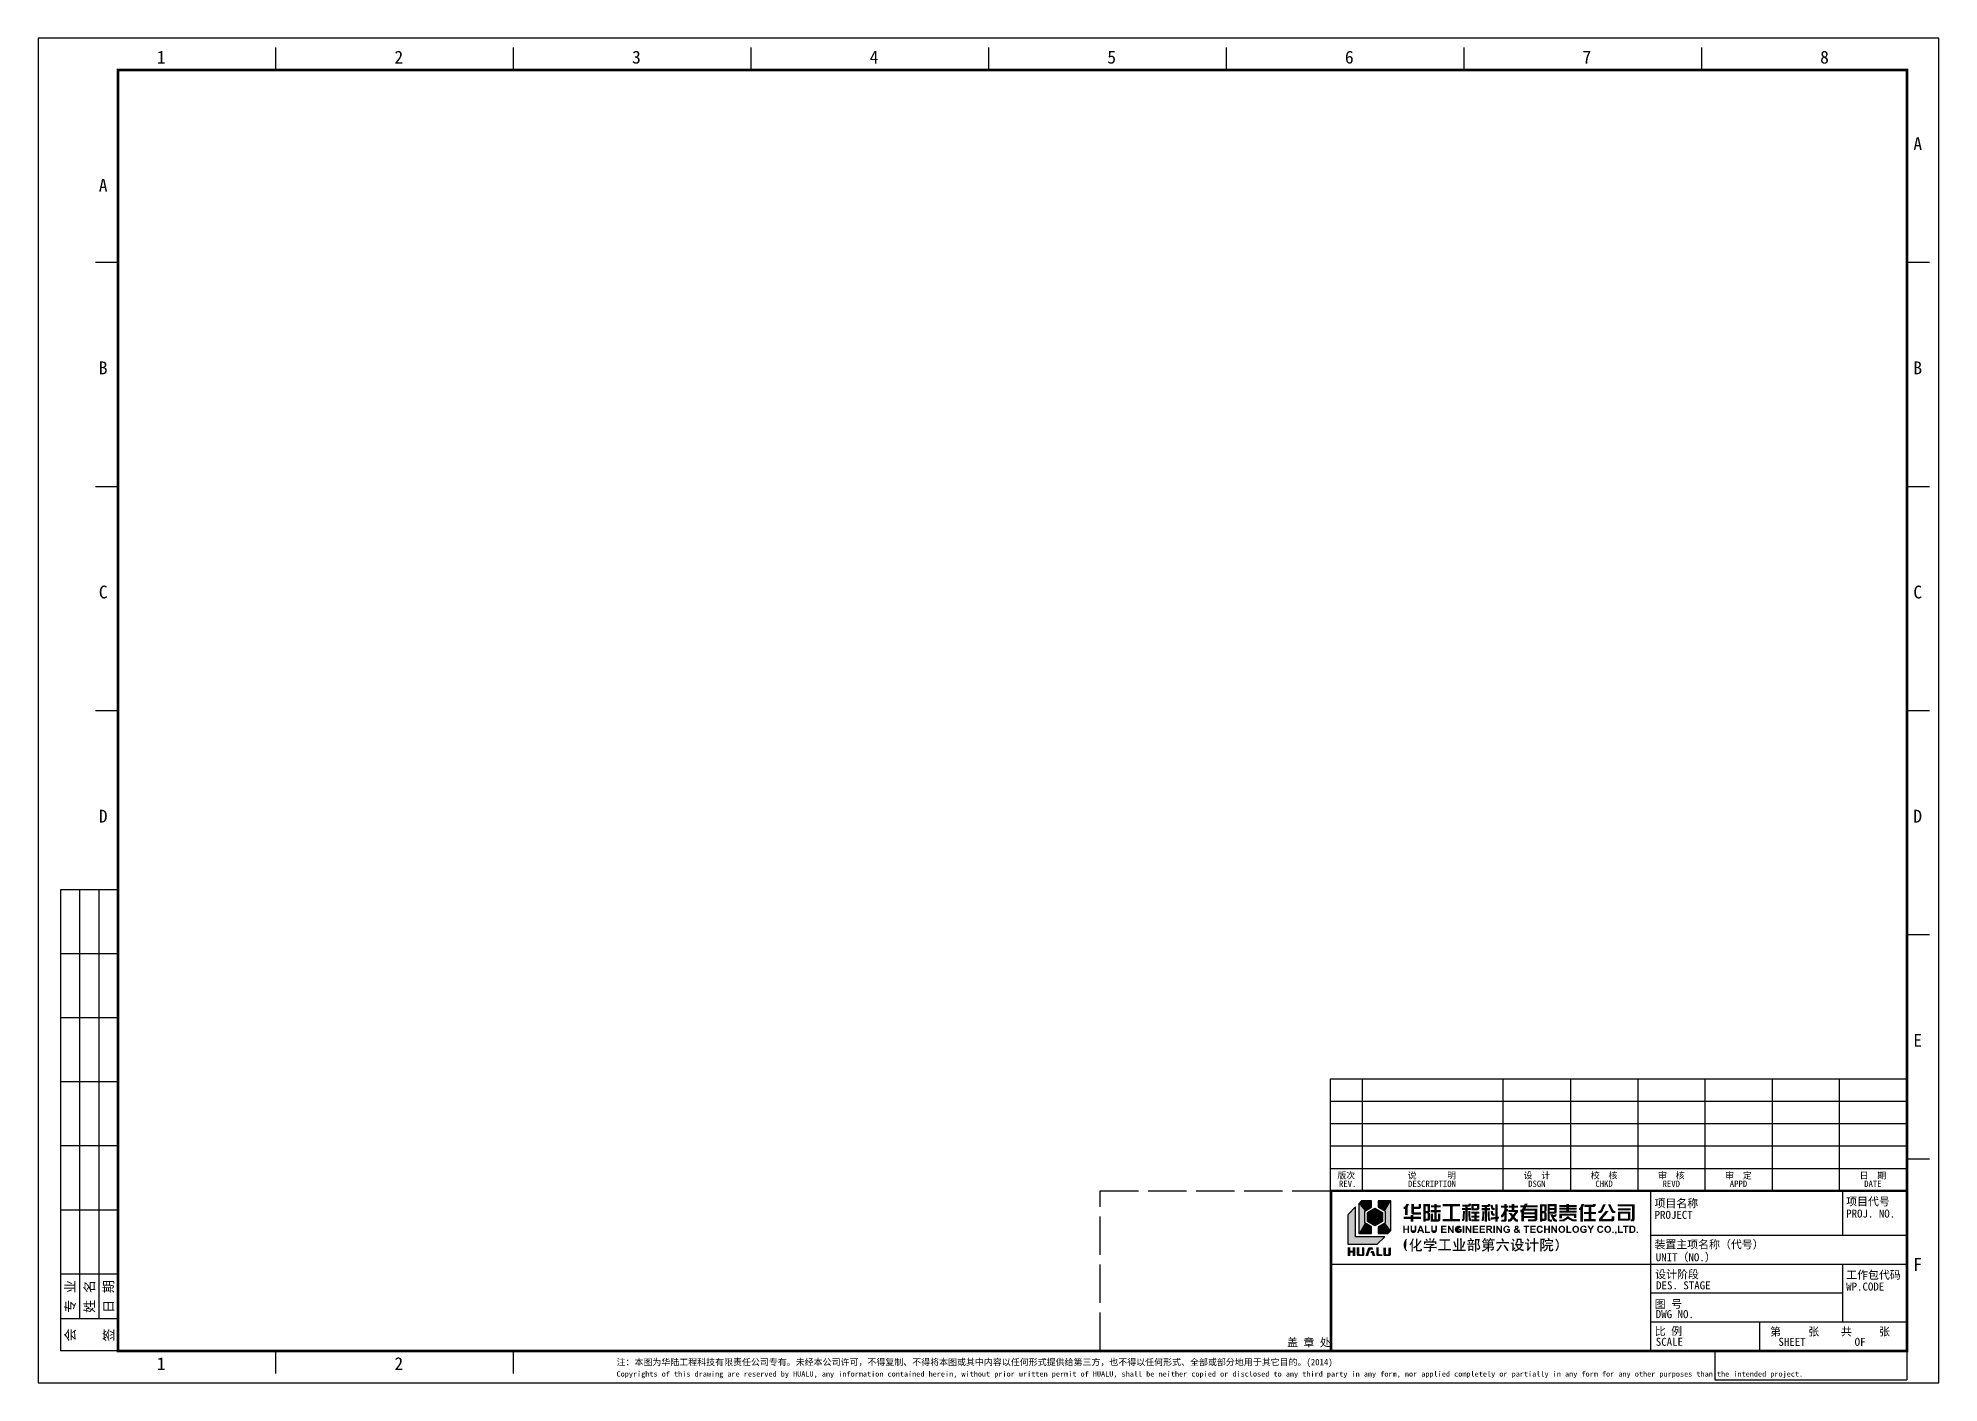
# Model space of a CAD drawing. Extents: x 0 to 594, y 0 to 420.
import ezdxf
from ezdxf.enums import TextEntityAlignment as Align

# ---------------------------------------------------------------- set-up
doc = ezdxf.new("R2010")
doc.units = 0
doc.header["$MEASUREMENT"] = 0
doc.linetypes.add('ACAD_ISO02W100', pattern=[15, 12, -3])
doc.layers.get('0').update_dxf_attribs({"linetype": 'CONTINUOUS'})
doc.layers.add('TEXT', color=7, linetype='CONTINUOUS')
doc.layers.add('水印', color=254, linetype='ACAD_ISO02W100')
doc.styles.add('HUALUC', font='SimSun.ttf')

# ---------------------------------------------------------------- blocks, each defined once
blk = doc.blocks.new('HLYBA0')
at = {"linetype": 'Continuous'}
h = blk.add_hatch(color=7, dxfattribs=at)
h.paths.add_polyline_path([(24.93, -8.05), (24.93, -7.6), (25.77, -7.6), (25.77, -8.05), (28.19, -8.05), (28.19, -8.77), (25.77, -8.77), (25.77, -9.62), (24.93, -9.62), (24.93, -8.77), (22.73, -8.77), (22.73, -8.05)])
edge = h.paths.add_edge_path()
edge.add_arc((27.6, -5.06), 0.595, 274.16067, 349.52079)
edge.add_line((28.19, -5.16), (28.19, -4.12))
edge.add_line((28.19, -4.12), (27.42, -4.12))
edge.add_line((27.42, -4.12), (27.42, -4.74))
edge.add_arc((27.25, -4.78), 0.173, -101.30025, 12.17447, ccw=False)
edge.add_line((27.21, -4.95), (25.94, -4.95))
edge.add_line((25.94, -4.95), (25.94, -4.12))
edge.add_line((25.94, -4.12), (25.14, -4.12))
edge.add_line((25.14, -4.12), (25.14, -6.9))
edge.add_arc((25.76, -6.84), 0.622, 186.17357, 271.73871)
edge.add_line((25.78, -7.46), (28.19, -7.46))
edge.add_line((28.19, -7.46), (28.19, -6.76))
edge.add_line((28.19, -6.76), (26.15, -6.76))
edge.add_arc((26.12, -6.59), 0.175, 177.77095, 280.73677, ccw=False)
edge.add_line((25.94, -6.58), (25.94, -5.65))
edge.add_line((25.94, -5.65), (27.64, -5.65))
edge = h.paths.add_edge_path()
edge.add_line((23.94, -7.56), (23.94, -5.2))
edge.add_line((23.94, -5.2), (24.45, -4.12))
edge.add_line((24.45, -4.12), (23.55, -4.12))
edge.add_line((23.55, -4.12), (23.22, -4.81))
edge.add_arc((22.95, -4.66), 0.303, 275.65172, 331.06448, ccw=False)
edge.add_line((22.98, -4.96), (22.72, -4.96))
edge.add_line((22.72, -4.96), (22.72, -5.65))
edge.add_line((22.72, -5.65), (23.17, -5.65))
edge.add_line((23.17, -5.65), (23.17, -7.56))
edge.add_line((23.17, -7.56), (23.94, -7.56))
h = blk.add_hatch(color=7, dxfattribs=at)
edge = h.paths.add_edge_path()
edge.add_line((33.06, -6.01), (33.06, -5.17))
edge.add_line((33.06, -5.17), (34.27, -5.17))
edge.add_line((34.27, -5.17), (34.27, -4.48))
edge.add_line((34.27, -4.48), (33.06, -4.48))
edge.add_line((33.06, -4.48), (33.06, -4.09))
edge.add_line((33.06, -4.09), (32.34, -4.09))
edge.add_line((32.34, -4.09), (32.34, -4.48))
edge.add_line((32.34, -4.48), (31.22, -4.48))
edge.add_line((31.22, -4.48), (31.22, -5.17))
edge.add_line((31.22, -5.17), (32.34, -5.17))
edge.add_line((32.34, -5.17), (32.34, -6.01))
edge.add_line((32.34, -6.01), (31.18, -6.01))
edge.add_line((31.18, -6.01), (31.18, -6.72))
edge.add_line((31.18, -6.72), (32.34, -6.72))
edge.add_line((32.34, -6.72), (32.34, -8.88))
edge.add_line((32.34, -8.88), (31.89, -8.88))
edge.add_line((31.89, -8.88), (31.89, -7.13))
edge.add_line((31.89, -7.13), (31.19, -7.13))
edge.add_line((31.19, -7.13), (31.19, -9.58))
edge.add_line((31.19, -9.58), (33.63, -9.58))
edge.add_arc((33.63, -9.02), 0.561, 269.75835, 364.81334)
edge.add_line((34.19, -8.97), (34.19, -7.13))
edge.add_line((34.19, -7.13), (33.49, -7.13))
edge.add_line((33.49, -7.13), (33.49, -8.71))
edge.add_arc((33.31, -8.71), 0.175, -91.92976, 0.65155, ccw=False)
edge.add_line((33.31, -8.88), (33.06, -8.88))
edge.add_line((33.06, -8.88), (33.06, -6.72))
edge.add_line((33.06, -6.72), (34.26, -6.72))
edge.add_line((34.26, -6.72), (34.26, -6.01))
edge.add_line((34.26, -6.01), (33.06, -6.01))
edge = h.paths.add_edge_path()
edge.add_arc((30.41, -8.77), 0.58, 265.57857, 359.64292)
edge.add_line((30.99, -8.77), (30.99, -7.24))
edge.add_arc((30.52, -7.22), 0.475, 357.79484, 436.65397)
edge.add_arc((30.52, -6.32), 0.452, 283.4165, 353.78121)
edge.add_line((30.97, -6.37), (30.97, -4.15))
edge.add_line((30.97, -4.15), (28.9, -4.15))
edge.add_line((28.9, -4.15), (28.9, -9.6))
edge.add_line((28.9, -9.6), (29.6, -9.6))
edge.add_line((29.6, -9.6), (29.6, -9.35))
edge.add_line((29.6, -9.35), (30.36, -9.35))
edge = h.paths.add_edge_path(flags=16)
edge.add_arc((30.08, -8.49), 0.196, 263.6598, 367.37929)
edge.add_line((30.27, -8.47), (30.27, -7.32))
edge.add_arc((30.01, -7.29), 0.259, 355.17428, 457.11685)
edge.add_line((29.98, -7.04), (29.6, -7.04))
edge.add_line((29.6, -7.04), (29.6, -8.69))
edge.add_line((29.6, -8.69), (30.06, -8.69))
edge = h.paths.add_edge_path(flags=16)
edge.add_arc((30.07, -6.14), 0.202, 260.13429, 370.99311)
edge.add_line((30.27, -6.1), (30.27, -4.85))
edge.add_line((30.27, -4.85), (29.6, -4.85))
edge.add_line((29.6, -4.85), (29.6, -6.34))
edge.add_line((29.6, -6.34), (30.04, -6.34))
for points in [[(38.05, -4.88), (40.3, -4.88), (40.3, -4.15), (34.92, -4.15), (34.92, -4.88), (37.17, -4.88), (37.17, -8.8), (34.91, -8.8), (34.91, -9.53), (40.34, -9.53), (40.34, -8.8), (38.05, -8.8)], [(23.96, -13.14), (24.41, -13.14), (24.41, -10.9), (23.96, -10.9), (23.96, -11.78), (23.07, -11.78), (23.07, -10.9), (22.62, -10.9), (22.62, -13.14), (23.07, -13.14), (23.07, -12.16), (23.96, -12.16)], [(30.99, -12.76), (30.99, -13.14), (29.41, -13.14), (29.41, -10.92), (29.86, -10.92), (29.86, -12.76)], [(36.1, -10.9), (34.44, -10.9), (34.44, -13.14), (36.15, -13.14), (36.15, -12.76), (34.9, -12.76), (34.9, -12.15), (36.02, -12.15), (36.02, -11.77), (34.9, -11.77), (34.9, -11.27), (36.1, -11.27)], [(37.86, -13.14), (38.31, -13.14), (38.31, -10.9), (37.89, -10.9), (37.89, -12.4), (36.97, -10.9), (36.53, -10.9), (36.53, -13.14), (36.95, -13.14), (36.95, -11.66)], [(41.67, -10.9), (41.21, -10.9), (41.21, -13.14), (41.67, -13.14)], [(43.88, -10.9), (43.46, -10.9), (43.46, -12.4), (42.54, -10.9), (42.1, -10.9), (42.1, -13.14), (42.52, -13.14), (42.52, -11.66), (43.43, -13.14), (43.88, -13.14)], [(45.99, -10.9), (44.33, -10.9), (44.33, -13.14), (46.04, -13.14), (46.04, -12.76), (44.79, -12.76), (44.79, -12.15), (45.91, -12.15), (45.91, -11.77), (44.79, -11.77), (44.79, -11.27), (45.99, -11.27)], [(48.11, -10.9), (46.45, -10.9), (46.45, -13.14), (48.15, -13.14), (48.15, -12.76), (46.9, -12.76), (46.9, -12.15), (48.02, -12.15), (48.02, -11.77), (46.9, -11.77), (46.9, -11.27), (48.11, -11.27)], [(51.23, -10.9), (50.78, -10.9), (50.78, -13.14), (51.23, -13.14)], [(53.45, -10.9), (53.03, -10.9), (53.03, -12.4), (52.11, -10.9), (51.67, -10.9), (51.67, -13.14), (52.09, -13.14), (52.09, -11.66), (53, -13.14), (53.45, -13.14)], [(55.49, -10.97, 1.561382), (55.49, -13.09, 0.141316), (55.94, -12.81), (55.49, -12.6, -0.096612), (55.15, -12.77, -0.444438), (54.35, -12.31, -0.279582), (54.54, -11.37, -0.536579), (55.48, -11.59), (55.91, -11.5, 0.244921)], [(69.69, -8.13), (70.08, -8.13, 0.235582), (70.37, -7.91), (70.63, -7.34), (69.96, -7.34, -0.342313), (69.72, -7.57), (69.52, -7.57, -0.215356), (69.38, -7.39), (68.56, -7.39), (69.41, -9.26, 0.278883), (69.95, -9.59), (70.64, -9.59), (70.64, -8.98), (70.37, -8.98, -0.270345), (70.01, -8.76)], [(83.68, -11.62, -0.760012), (84.67, -11.61), (85.13, -11.5, 0.593582), (83.39, -11.24, 0.29024), (83.39, -12.79, 0.624984), (85.13, -12.45), (84.68, -12.32, -0.166637), (84.48, -12.69, -0.442899), (83.74, -12.55, -0.165223)], [(91.3, -12.76), (90.17, -12.76), (90.17, -10.92), (89.72, -10.92), (89.72, -13.14), (91.3, -13.14)], [(93, -10.9), (91.22, -10.9), (91.22, -11.27), (91.88, -11.27), (91.88, -13.14), (92.34, -13.14), (92.34, -11.27), (93, -11.27)], [(10.46, -17.68), (9.69, -17.68), (9.69, -19.8), (9.11, -19.8, -0.381132), (8.87, -19.59), (8.87, -17.68), (8.09, -17.68), (8.09, -20.02, 0.427626), (8.35, -20.35), (10.09, -20.35, 0.36556), (10.46, -19.97)], [(12.99, -17.68), (11.84, -17.68, 0.310603), (11.56, -17.97), (10.78, -20.35), (11.6, -20.35), (12.16, -18.72, -0.333364), (12.54, -18.36), (13.22, -18.36)], [(14.94, -17.68), (14.16, -17.68), (14.16, -19.98, 0.298345), (14.47, -20.35), (16.06, -20.35), (16.06, -19.79), (15.22, -19.79, -0.387848), (14.94, -19.54)], [(17.16, -17.7), (16.38, -17.7), (16.38, -20.02, 0.38598), (16.72, -20.35), (18.39, -20.35, 0.384413), (18.75, -19.92), (18.75, -17.7), (17.97, -17.7), (17.97, -19.8), (17.35, -19.8, -0.396455), (17.16, -19.58)], [(37.25, -15.15, -0.007553), (36.65, -15.17), (34.4, -15.17, 0.004201), (33.91, -15.15, -0.116182), (33.91, -15.61, -0.017652), (34.57, -15.58), (35.39, -15.58), (35.39, -18.2), (34.25, -18.2, -0.006389), (33.56, -18.17, -0.085828), (33.56, -18.64, -0.010193), (34.34, -18.61), (36.99, -18.61, -0.002385), (37.57, -18.64, -0.09048), (37.56, -18.17, 0.000529), (37.01, -18.2), (35.78, -18.2), (35.78, -15.58), (36.7, -15.58, -0.006454), (37.25, -15.61, -0.081388)], [(55.49, -12.6), (55.94, -12.81), (55.94, -11.93), (54.97, -11.93), (54.97, -12.31), (55.49, -12.31)], [(70.4, -14.94), (70.14, -15.18, -0.408095), (70.16, -18.59), (70.43, -18.87, 0.402785)], [(88.38, -12.71), (87.95, -12.71), (87.95, -13.14), (88.38, -13.14)], [(89.24, -12.71), (88.81, -12.71), (88.81, -13.14), (89.02, -13.14, -0.372764), (88.77, -13.47), (88.87, -13.64, 0.283339), (89.24, -13.18)], [(95.97, -12.71), (95.54, -12.71), (95.54, -13.14), (95.97, -13.14)]]:
    blk.add_hatch(color=7, dxfattribs=at).paths.add_polyline_path(points)
h = blk.add_hatch(color=7, dxfattribs=at)
h.paths.add_polyline_path([(43.72, -5.36), (42.75, -5.36), (42.75, -4.96), (43.23, -4.96, 0.382705), (43.76, -4.47), (43.76, -4.05), (43.03, -4.05), (43.03, -4.18, -0.408284), (42.85, -4.32), (41.03, -4.32), (41.03, -4.98), (42.03, -4.98), (42.03, -5.36), (40.99, -5.36), (40.99, -6.02), (42.03, -6.02), (42.03, -9.61), (42.75, -9.61), (42.75, -6.02), (43.72, -6.02)])
h.paths.add_polyline_path([(41.89, -6.32), (41.26, -6.32), (41.16, -8.62, -0.538046), (40.97, -8.81), (40.97, -9.46, 0.070834), (41.48, -9.42, 0.258728), (41.74, -8.94)])
h.paths.add_polyline_path([(43.51, -6.33), (42.9, -6.33), (43.02, -8.7, 0.080045), (43.1, -9.2, 0.328284), (43.75, -9.45), (43.75, -8.82, -0.335122), (43.62, -8.62)], flags=17)
h.paths.add_polyline_path([(46.39, -6.48), (43.86, -6.48), (43.86, -7.11), (44.77, -7.11), (44.77, -7.72), (43.88, -7.72), (43.88, -8.35), (44.77, -8.35), (44.77, -8.94), (43.83, -8.94), (43.83, -9.56), (46.4, -9.56), (46.4, -8.94), (45.5, -8.94), (45.5, -8.35), (46.4, -8.35), (46.4, -7.72), (45.5, -7.72), (45.5, -7.11), (46.39, -7.11)])
h.paths.add_polyline_path([(46.37, -5.56), (46.37, -4.16), (43.87, -4.16), (43.87, -6.06), (45.75, -6.06, 0.366849)])
h.paths.add_polyline_path([(45.46, -5.44), (44.6, -5.44), (44.6, -4.79), (45.64, -4.79), (45.64, -5.26, -0.52935)], flags=16)
h = blk.add_hatch(color=7, dxfattribs=at)
h.paths.add_polyline_path([(49.77, -4.55), (49.77, -4.12), (49.06, -4.12), (49.06, -4.24, -0.477314), (48.91, -4.38), (47.1, -4.38), (47.1, -5.04), (48.09, -5.04), (48.09, -5.41), (47.1, -5.41), (47.1, -6.06), (48.09, -6.06), (48.09, -9.61), (48.79, -9.61), (48.79, -6.06), (49.73, -6.06), (49.73, -5.41), (48.79, -5.41), (48.79, -5.02), (49.22, -5.02, 0.410506)])
h.paths.add_polyline_path([(47.92, -6.36), (47.33, -6.36), (47.24, -8.46), (47.22, -8.71, -0.516593), (47.08, -8.82), (47.08, -9.45), (47.35, -9.45, 0.30438), (47.71, -9.27, 0.076442), (47.82, -8.82)])
h.paths.add_polyline_path([(49.55, -6.36), (48.96, -6.36), (49.06, -8.82, 0.076442), (49.17, -9.27, 0.30438), (49.53, -9.45), (49.8, -9.45), (49.8, -8.82, -0.516593), (49.65, -8.71), (49.64, -8.46)], flags=17)
h.paths.add_polyline_path([(51.19, -7.14), (50.93, -7.14, -0.434072), (50.71, -6.95), (50.57, -6.34), (49.88, -6.34), (50.11, -7.4, 0.304839), (50.66, -7.77), (51.19, -7.77)])
h.paths.add_polyline_path([(51.18, -5.37), (50.93, -5.37, -0.430234), (50.7, -5.17), (50.54, -4.43), (49.84, -4.43), (50.1, -5.62, 0.325197), (50.64, -6.01), (51.18, -6.01)])
h.paths.add_polyline_path([(52.08, -4.17), (51.37, -4.17), (51.37, -8.16), (49.9, -8.34), (49.9, -9.02), (51.37, -8.84), (51.37, -9.58), (52.08, -9.58), (52.08, -8.76), (52.49, -8.71), (52.49, -8.02), (52.08, -8.07)])
h = blk.add_hatch(color=7, dxfattribs=at)
h.paths.add_polyline_path([(55.36, -4.62), (54.96, -4.62), (54.96, -4.13), (54.17, -4.13), (54.17, -4.62), (53.15, -4.62), (53.15, -5.29), (54.17, -5.29), (54.17, -6.03), (53.47, -7.39, -0.296219), (53.26, -7.49), (53.14, -7.49), (53.14, -8.28), (53.56, -8.28, 0.197874), (53.81, -8.15), (54.17, -7.58), (54.17, -8.71, -0.475882), (53.92, -8.98), (53.25, -8.98), (53.25, -9.64), (54.28, -9.64, 0.383169), (54.96, -9.05), (54.96, -6.45), (55.29, -6.45), (55.29, -5.7), (54.96, -5.7), (54.96, -5.29), (55.36, -5.29)])
h.paths.add_polyline_path([(57.28, -5.26), (58.42, -5.26), (58.42, -4.6), (57.28, -4.6), (57.28, -4.11), (56.52, -4.11), (56.52, -4.6), (55.52, -4.6), (55.52, -5.26), (56.52, -5.26), (56.52, -5.97), (55.48, -5.97), (55.48, -6.63), (57.52, -6.63), (56.88, -7.49), (56.41, -6.88), (55.51, -6.88), (56.43, -8.11), (55.98, -8.72, -0.212843), (55.55, -8.93), (55.32, -8.93), (55.32, -9.6), (56.02, -9.6, 0.18836), (56.57, -9.23), (56.91, -8.76), (57.37, -9.38, 0.241823), (57.9, -9.6), (58.48, -9.6), (58.48, -8.93), (58.21, -8.93, -0.184952), (57.84, -8.74), (57.36, -8.12), (58.42, -6.64), (58.42, -5.97), (57.28, -5.97)])
h = blk.add_hatch(color=7, dxfattribs=at)
h.paths.add_polyline_path([(64.5, -5.61), (60.8, -5.61), (61.01, -5.12), (64.56, -5.12), (64.56, -4.49), (61.28, -4.49), (61.47, -4.04), (60.54, -4.04), (60.33, -4.49), (59.18, -4.49), (59.18, -5.12), (60.03, -5.12), (59.86, -5.49, -0.182857), (59.45, -5.9), (59.18, -5.9), (59.18, -6.67), (59.52, -6.67), (59.52, -9.56), (60.36, -9.56), (60.36, -8.51), (63.65, -8.51), (63.65, -8.71, -0.4146), (63.37, -8.92), (61.61, -8.92), (61.61, -9.56), (63.79, -9.56, 0.409656), (64.5, -8.78)])
h.paths.add_polyline_path([(63.65, -6.24), (63.65, -6.74), (60.36, -6.74), (60.36, -6.41), (60.46, -6.24)], flags=16)
h.paths.add_polyline_path([(63.65, -7.36), (63.65, -7.89), (60.36, -7.89), (60.36, -7.36)], flags=16)
h = blk.add_hatch(color=7, dxfattribs=at)
h.paths.add_polyline_path([(67.07, -6.6, 0.278499), (67.4, -6.12), (67.4, -4.18), (65.36, -4.18), (65.36, -9.64), (66.06, -9.64), (66.06, -9.39), (66.82, -9.39, 0.424214), (67.4, -8.84), (67.4, -7.11, 0.289326)])
h.paths.add_polyline_path([(66.69, -7.22), (66.69, -8.47, -0.459319), (66.52, -8.7), (66.06, -8.7), (66.06, -7), (66.54, -7, -0.43935)], flags=16)
h.paths.add_polyline_path([(66.54, -6.31), (66.06, -6.31), (66.06, -4.87), (66.69, -4.87), (66.69, -6.11, -0.377881)], flags=16)
h.paths.add_polyline_path([(70.56, -6.56), (70.56, -4.16), (67.68, -4.16), (67.68, -9.03, 0.400577), (68.22, -9.59), (69.11, -9.59), (69.11, -8.98), (68.63, -8.98, -0.502222), (68.39, -8.74), (68.39, -7.14), (70.05, -7.14, 0.440049)])
h.paths.add_polyline_path([(68.39, -6.51), (68.39, -5.98), (69.83, -5.98), (69.83, -6.28, -0.490152), (69.57, -6.51)], flags=16)
h.paths.add_polyline_path([(68.39, -5.35), (68.39, -4.8), (69.83, -4.8), (69.83, -5.35)], flags=16)
h = blk.add_hatch(color=7, dxfattribs=at)
h.paths.add_polyline_path([(76.75, -6.17), (74.42, -6.17), (74.42, -5.89), (76.75, -5.89), (76.75, -5.25), (74.42, -5.25), (74.42, -5.02), (76.76, -5.02), (76.76, -4.38), (74.42, -4.38), (74.42, -4.15), (73.59, -4.15), (73.59, -4.38), (71.39, -4.38), (71.39, -5.02), (73.59, -5.02), (73.59, -5.25), (71.4, -5.25), (71.4, -5.89), (73.59, -5.89), (73.59, -6.17), (71.4, -6.17), (71.4, -6.8), (76.75, -6.8)])
h.paths.add_polyline_path([(76.72, -7.09), (71.4, -7.09), (71.4, -8.56), (72.17, -8.56), (72.17, -7.76), (75.95, -7.76), (75.95, -8.51), (76.72, -8.51)])
h.paths.add_polyline_path([(74.6, -8.32, -0.253584), (74.41, -8.13), (74.41, -7.93), (73.63, -7.93), (73.63, -8.11, -0.271525), (73.48, -8.34), (72.56, -8.89, -0.160836), (72.21, -8.98), (71.4, -8.98), (71.4, -9.56), (72.56, -9.56, 0.113282), (72.92, -9.47), (73.88, -8.85, -0.366178), (74.23, -8.85), (75.43, -9.48, 0.087889), (75.66, -9.56), (76.75, -9.56), (76.75, -8.92), (75.92, -8.92, -0.140698), (75.57, -8.81)])
h = blk.add_hatch(color=7, dxfattribs=at)
h.dxf.hatch_style = 1
h.paths.add_polyline_path([(82.76, -4.58), (82.76, -4.15), (81.93, -4.15), (81.93, -4.24, -0.279367), (81.75, -4.34), (79.19, -4.34), (79.19, -5.04), (80.57, -5.04), (80.57, -6.56), (79.08, -6.56), (79.08, -7.24), (80.57, -7.24), (80.57, -8.84), (79.1, -8.84), (79.1, -9.52), (82.77, -9.52), (82.77, -8.84), (81.38, -8.84), (81.38, -7.24), (82.86, -7.24), (82.86, -6.56), (81.38, -6.56), (81.38, -5.04), (82.13, -5.04, 0.365403)])
h.paths.add_polyline_path([(78.85, -4.99), (79.16, -4.13), (78.3, -4.13), (77.9, -5.17, -0.318495), (77.72, -5.32), (77.56, -5.32), (77.56, -6.01), (77.97, -6.01), (77.97, -9.63), (78.78, -9.63), (78.78, -5.26, -0.143183)])
h = blk.add_hatch(color=7, dxfattribs=at)
h.paths.add_polyline_path([(88.53, -7.94), (87.69, -7.94), (87.69, -8.68, -0.422366), (87.49, -8.84), (84.73, -8.84), (86.81, -6.28), (85.84, -6.28), (83.72, -8.84), (83.72, -9.53), (87.9, -9.53, 0.413084), (88.53, -8.96)])
h.paths.add_polyline_path([(88.9, -6.28), (88.59, -6.28, -0.181811), (88.23, -6.08), (87.34, -4.21), (86.56, -4.21), (87.61, -6.5, 0.292068), (88.32, -6.97), (88.9, -6.97)])
h.paths.add_polyline_path([(85.9, -4.2), (85.07, -4.2), (84.18, -6.07, -0.181811), (83.82, -6.27), (83.51, -6.27), (83.51, -6.97), (84.09, -6.97, 0.292068), (84.8, -6.49)])
h = blk.add_hatch(color=7, dxfattribs=at)
h.paths.add_polyline_path([(93.66, -5.45), (89.7, -5.45), (89.7, -6.08), (93.66, -6.08)], flags=17)
h.paths.add_polyline_path([(94.87, -4.22), (89.6, -4.22), (89.6, -4.86), (94.11, -4.86), (94.11, -8.67, -0.485743), (93.91, -8.86), (93.64, -8.86), (93.64, -9.55), (94.3, -9.55, 0.429366), (94.87, -8.88)])
h.paths.add_polyline_path([(93.6, -6.51), (89.7, -6.51), (89.7, -9.35), (92.85, -9.35, 0.436218), (93.6, -8.63)], flags=17)
h.paths.add_polyline_path([(92.84, -8.41, -0.490816), (92.51, -8.71), (90.45, -8.71), (90.45, -7.16), (92.84, -7.16)], flags=16)
h = blk.add_hatch(color=7, dxfattribs=at)
edge = h.paths.add_edge_path()
edge.add_arc((25.77, -12.3), 0.896, 184.8147, 354.56397)
edge.add_line((26.66, -12.38), (26.66, -10.9))
edge.add_line((26.66, -10.9), (26.21, -10.9))
edge.add_line((26.21, -10.9), (26.21, -12.31))
edge.add_arc((25.77, -12.35), 0.441, -185.10984, 5.13174, ccw=False)
edge.add_line((25.33, -12.31), (25.33, -10.9))
edge.add_line((25.33, -10.9), (24.88, -10.9))
edge.add_line((24.88, -10.9), (24.88, -12.37))
h = blk.add_hatch(color=7, dxfattribs=at)
h.paths.add_polyline_path([(28.48, -12.63), (28.67, -13.14), (29.16, -13.14), (28.26, -10.9), (27.78, -10.9), (26.91, -13.14), (27.39, -13.14), (27.58, -12.63)])
h.paths.add_polyline_path([(27.72, -12.25), (28.33, -12.25), (28.02, -11.42)], flags=16)
h = blk.add_hatch(color=7, dxfattribs=at)
edge = h.paths.add_edge_path()
edge.add_line((32.66, -10.9), (33.11, -10.9))
edge.add_line((33.11, -10.9), (33.11, -12.38))
edge.add_arc((32.22, -12.3), 0.896, 184.8147, 354.56397, ccw=False)
edge.add_line((31.33, -12.37), (31.33, -10.9))
edge.add_line((31.33, -10.9), (31.78, -10.9))
edge.add_line((31.78, -10.9), (31.78, -12.31))
edge.add_arc((32.22, -12.35), 0.441, 174.89016, 365.13174)
edge.add_line((32.66, -12.31), (32.66, -10.9))
h = blk.add_hatch(color=7, dxfattribs=at)
edge = h.paths.add_edge_path()
edge.add_arc((40.1, -12.16), 0.959, 285.38088, 317.55505)
edge.add_line((40.81, -12.81), (40.81, -11.93))
edge.add_line((40.81, -11.93), (39.84, -11.93))
edge.add_line((39.84, -11.93), (39.84, -12.31))
edge.add_line((39.84, -12.31), (40.36, -12.31))
edge.add_line((40.36, -12.31), (40.36, -12.6))
edge.add_arc((39.75, -11.8), 1, 285.00965, 307.08302, ccw=False)
edge.add_arc((39.82, -12.18), 0.621, 192.08287, 287.93161, ccw=False)
edge.add_arc((40.08, -12), 0.918, 136.84243, 199.32264, ccw=False)
edge.add_arc((39.81, -11.79), 0.577, 20.50135, 133.36956, ccw=False)
edge.add_line((40.35, -11.59), (40.78, -11.5))
edge.add_arc((40.05, -11.64), 0.737, 10.91586, 65.9639)
edge.add_arc((39.87, -12.03), 1.17, 65.27572, 294.72428)
h = blk.add_hatch(color=7, dxfattribs=at)
h.paths.add_polyline_path([(49.67, -10.9), (48.54, -10.9), (48.54, -13.14), (48.99, -13.14), (48.99, -12.22, -0.374223), (49.56, -12.46), (50.01, -13.14), (50.55, -13.14), (50.08, -12.41, 0.07824), (49.81, -12.15, 0.9879)])
h.paths.add_polyline_path([(49.61, -11.84), (48.99, -11.84), (48.99, -11.27), (49.61, -11.27, -1.024406)], flags=16)
h = blk.add_hatch(color=7, dxfattribs=at)
h.dxf.hatch_style = 1
h.paths.add_polyline_path([(58.87, -12.6, 0.072264), (59.05, -12.15), (58.66, -12.06), (58.59, -12.3), (58.25, -11.91, 0.078741), (58.59, -11.62, 0.27702), (58.61, -11.13, 0.462876), (57.51, -11.07, 0.345454), (57.65, -11.83, 0.270066), (57.14, -12.49, 0.395897), (57.73, -13.16, 0.25256), (58.59, -12.93), (58.91, -13.23), (59.2, -12.93)])
h.paths.add_polyline_path([(58.31, -12.65, -0.317978), (57.74, -12.78, -0.667455), (57.88, -12.13)], flags=16)
h.paths.add_polyline_path([(58.07, -11.67, -0.098291), (57.84, -11.37, -0.948127), (58.29, -11.37, -0.087465)], flags=16)
h = blk.add_hatch(color=7, dxfattribs=at)
h.dxf.hatch_style = 1
h.paths.add_polyline_path([(61.31, -11.27), (61.98, -11.27), (61.98, -10.9), (60.2, -10.9), (60.2, -11.27), (60.86, -11.27), (60.86, -13.14), (61.31, -13.14)])
h = blk.add_hatch(color=7, dxfattribs=at)
h.dxf.hatch_style = 1
h.paths.add_polyline_path([(63.85, -11.77), (62.73, -11.77), (62.73, -11.27), (63.93, -11.27), (63.93, -10.9), (62.27, -10.9), (62.27, -13.14), (63.97, -13.14), (63.97, -12.76), (62.73, -12.76), (62.73, -12.15), (63.85, -12.15)])
h = blk.add_hatch(color=7, dxfattribs=at)
h.dxf.hatch_style = 1
h.paths.add_polyline_path([(66.25, -12.45), (65.8, -12.32, -0.166637), (65.59, -12.69, -0.442899), (64.86, -12.55, -0.165223), (64.79, -11.62, -0.760012), (65.79, -11.61), (66.24, -11.5, 0.593582), (64.51, -11.24, 0.29024), (64.5, -12.79, 0.624984)])
h = blk.add_hatch(color=7, dxfattribs=at)
h.dxf.hatch_style = 1
h.paths.add_polyline_path([(68.42, -10.9), (67.96, -10.9), (67.96, -11.78), (67.08, -11.78), (67.08, -10.9), (66.62, -10.9), (66.62, -13.14), (67.08, -13.14), (67.08, -12.16), (67.96, -12.16), (67.96, -13.14), (68.42, -13.14)])
h = blk.add_hatch(color=7, dxfattribs=at)
h.dxf.hatch_style = 1
h.paths.add_polyline_path([(70.67, -10.9), (70.25, -10.9), (70.25, -12.4), (69.32, -10.9), (68.89, -10.9), (68.89, -13.14), (69.3, -13.14), (69.3, -11.66), (70.21, -13.14), (70.67, -13.14)])
h = blk.add_hatch(color=7, dxfattribs=at)
h.dxf.hatch_style = 1
h.paths.add_polyline_path([(71.09, -12.07, 1.019326), (73.2, -12.06, 1.102282)])
edge = h.paths.add_edge_path(flags=16)
edge.add_ellipse((72.14, -12.04), major_axis=(0, 0.764), ratio=0.783102, start_angle=0, end_angle=360)
h = blk.add_hatch(color=7, dxfattribs=at)
h.dxf.hatch_style = 1
h.paths.add_polyline_path([(75.17, -12.76), (74.04, -12.76), (74.04, -10.92), (73.59, -10.92), (73.59, -13.14), (75.17, -13.14)])
h = blk.add_hatch(color=7, dxfattribs=at)
h.dxf.hatch_style = 1
h.paths.add_polyline_path([(77.55, -12.06, 1.102282), (75.44, -12.07, 1.019326)])
edge = h.paths.add_edge_path(flags=16)
edge.add_ellipse((76.49, -12.04), major_axis=(0, 0.764), ratio=0.783102, start_angle=0, end_angle=360)
h = blk.add_hatch(color=7, dxfattribs=at)
h.dxf.hatch_style = 1
h.paths.add_polyline_path([(79.95, -12.81), (79.5, -12.6, -0.096612), (79.16, -12.77, -0.444438), (78.36, -12.31, -0.279582), (78.55, -11.37, -0.536579), (79.49, -11.59), (79.92, -11.5, 0.244921), (79.5, -10.97, 1.561382), (79.5, -13.09, 0.141316)])
h = blk.add_hatch(color=7, dxfattribs=at)
h.dxf.hatch_style = 1
h.paths.add_polyline_path([(82.22, -10.9), (81.7, -10.9), (81.19, -11.75), (80.66, -10.9), (80.13, -10.9), (80.95, -12.21), (80.95, -13.14), (81.4, -13.14), (81.4, -12.2)])
h = blk.add_hatch(color=7, dxfattribs=at)
h.dxf.hatch_style = 1
h.paths.add_polyline_path([(85.45, -12.07, 1.019326), (87.56, -12.06, 1.102282)])
edge = h.paths.add_edge_path(flags=16)
edge.add_ellipse((86.5, -12.04), major_axis=(0, 0.764), ratio=0.783102, start_angle=0, end_angle=360)
h = blk.add_hatch(color=7, dxfattribs=at)
h.paths.add_polyline_path([(94.29, -10.9), (93.29, -10.9), (93.29, -13.14), (94.34, -13.14, 0.371308), (95.15, -12.31, 0.085927), (95.13, -11.63, 0.369746)])
h.paths.add_polyline_path([(94.69, -11.75, -0.074605), (94.67, -12.36, -0.42645), (94.19, -12.76), (93.74, -12.76), (93.74, -11.27), (94.18, -11.27, -0.412114)], flags=16)
h = blk.add_hatch(color=7, dxfattribs=at)
edge = h.paths.add_edge_path()
edge.add_line((6.84, -18.73), (6.84, -17.68))
edge.add_line((6.84, -17.68), (7.62, -17.68))
edge.add_line((7.62, -17.68), (7.62, -20.35))
edge.add_line((7.62, -20.35), (6.84, -20.35))
edge.add_line((6.84, -20.35), (6.84, -19.29))
edge.add_line((6.84, -19.29), (6.23, -19.29))
edge.add_arc((6.25, -19.51), 0.22, 94.87096, 173.56667)
edge.add_line((6.03, -19.49), (6.03, -20.35))
edge.add_line((6.03, -20.35), (5.24, -20.35))
edge.add_line((5.24, -20.35), (5.24, -17.69))
edge.add_line((5.24, -17.69), (6.03, -17.69))
edge.add_line((6.03, -17.69), (6.03, -18.73))
edge.add_line((6.03, -18.73), (6.84, -18.73))
h = blk.add_hatch(color=7, dxfattribs=at)
edge = h.paths.add_edge_path()
edge.add_line((12.76, -19.45), (12.35, -19.45))
edge.add_line((12.35, -19.45), (12.5, -18.93))
edge.add_arc((12.72, -18.98), 0.225, 90.88827, 168.35419, ccw=False)
edge.add_line((12.72, -18.75), (13.34, -18.75))
edge.add_line((13.34, -18.75), (13.88, -20.35))
edge.add_line((13.88, -20.35), (13.05, -20.35))
edge.add_line((13.05, -20.35), (12.76, -19.45))
edge = h.paths.add_edge_path()
edge.add_line((13.22, -18.36), (12.99, -17.68))
edge.add_line((11.55, -17.97), (10.77, -20.35))
edge.add_arc((12.58, -18.79), 0.432, 96.25318, 169.99939)
edge.add_line((13.22, -18.36), (12.54, -18.36))
edge.add_line((10.78, -20.35), (11.6, -20.35))
edge.add_line((11.6, -20.35), (12.16, -18.72))
edge.add_arc((11.9, -18.03), 0.351, 100.87353, 169.89342)
edge.add_line((11.84, -17.68), (12.99, -17.68))
h = blk.add_hatch(color=7, dxfattribs=at)
edge = h.paths.add_edge_path()
edge.add_arc((25.52, -16.89), 2.44, 135.32215, 224.12274)
edge.add_line((23.77, -18.59), (23.5, -18.87))
edge.add_arc((25.55, -16.92), 2.83, 135.70246, 223.45778, ccw=False)
edge.add_line((23.52, -14.94), (23.78, -15.18))
h = blk.add_hatch(color=7, dxfattribs=at)
h.paths.add_polyline_path([(27, -15.48, -0.013789), (27.03, -14.89, -0.063059), (26.57, -14.89, 0.001094), (26.6, -15.53), (26.6, -17.09, -0.095033), (25.64, -17.62, -0.119992), (25.93, -18, 0.035342), (26.6, -17.55), (26.6, -18.58, 0.438459), (26.96, -18.9), (27.97, -18.9, 0.274877), (28.35, -18.7), (28.52, -18.27, -0.158456), (28.05, -17.93, -0.12281), (27.99, -18.39, -0.290428), (27.71, -18.53), (27.3, -18.53, -0.234148), (27.03, -18.45, -0.079142), (27, -18.16), (27, -17.26, 0.046773), (28.32, -15.67, -0.034455), (27.92, -15.4, -0.059842), (27, -16.76)])
h.paths.add_polyline_path([(25.56, -15.77, -0.033276), (25.94, -15.02, -0.025363), (25.51, -14.82, -0.113336), (24.52, -16.81, -0.088717), (24.8, -17.12, 0.026542), (25.2, -16.43), (25.2, -18.31, 0.000216), (25.17, -19.01, -0.054196), (25.59, -19.01, -0.004545), (25.56, -18.41)])
h = blk.add_hatch(color=7, dxfattribs=at)
edge = h.paths.add_edge_path()
edge.add_line((31.94, -15.77), (32.58, -15.77))
edge.add_arc((29.67, 34.71), 50.56, 273.2959, 273.74293)
edge.add_arc((37.41, -16.21), 4.47, 174.06031, 185.61398)
edge.add_arc((32.77, -18.67), 2.04, 84.49652, 96.76833)
edge.add_arc((29.44, -16.27), 3.12, 352.95844, 362.36074)
edge.add_line((32.55, -16.14), (29.46, -16.14))
edge.add_arc((33.8, -16.25), 4.35, 178.48601, 185.85331)
edge.add_arc((29.23, -19.62), 2.93, 85.23708, 93.5714)
edge.add_arc((20.73, -16.23), 8.33, 356.82842, 363.34244)
edge.add_arc((30.27, 0.46), 16.25, 265.69688, 267.04721)
edge.add_line((29.43, -15.77), (31.55, -15.77))
edge.add_arc((27.49, -12.98), 4.92, 325.44479, 339.14136)
edge.add_arc((33.5, -12.75), 2.43, 234.57743, 244.91199)
edge.add_arc((51.48, -27.82), 22.96, 145.89552, 148.32794)
edge = h.paths.add_edge_path()
edge.add_line((30.9, -17.88), (29.56, -17.88))
edge.add_arc((13.74, 271), 289.31, 273.02278, 273.13295, ccw=False)
edge.add_arc((26.45, -17.68), 2.56, 354.81216, 364.40726)
edge.add_arc((29.74, -9.11), 8.41, 265.00193, 268.79653)
edge.add_line((29.56, -17.52), (30.9, -17.52))
edge.add_arc((29.52, -17.48), 1.38, 358.56038, 372.78273)
edge.add_arc((30.56, -15.75), 1.46, 281.83108, 306.54128)
edge.add_line((31.43, -16.92), (30.2, -16.92))
edge.add_arc((24.51, 76.67), 93.77, 273.19539, 273.48302, ccw=False)
edge.add_arc((28.34, -16.76), 1.41, 352.12372, 367.34301)
edge.add_arc((40.32, 162.96), 179.84, 266.62603, 266.79446)
edge.add_line((30.26, -16.61), (31.84, -16.61))
edge.add_arc((31.58, -9.23), 7.38, 271.99001, 275.47343)
edge.add_arc((35.06, -16.77), 2.78, 175.98064, 184.95734)
edge.add_arc((32.62, -19.36), 2.37, 98.11159, 124.18253)
edge.add_line((31.29, -17.4), (31.29, -17.52))
edge.add_line((31.29, -17.52), (32.45, -17.52))
edge.add_arc((32.07, -4.81), 12.71, 271.68644, 274.35266)
edge.add_arc((34.02, -17.7), 1.01, 167.95368, 192.59164)
edge.add_arc((246.71, 4438.52), 4461.56, 267.24669, 267.25492, ccw=False)
edge.add_line((32.4, -17.88), (31.29, -17.88))
edge.add_line((31.29, -17.88), (31.29, -18.63))
edge.add_arc((31.04, -18.68), 0.258, -77.18692, 12.04223, ccw=False)
edge.add_line((31.1, -18.93), (30.53, -19.05))
edge.add_arc((29.85, -19.01), 0.681, 357.04852, 402.05554)
edge.add_arc((30.61, -17.44), 1.14, 257.02613, 279.58274)
edge.add_arc((30.7, -18.39), 0.206, 298.43161, 374.58207)
edge.add_line((30.9, -18.34), (30.9, -17.88))
edge = h.paths.add_edge_path(flags=17)
edge.add_arc((31.55, -17.77), 2.31, 96.27339, 106.53786)
edge.add_arc((25.96, -16.85), 5.1, 14.7507, 23.18729)
edge.add_arc((30.19, -11.41), 3.47, 277.53441, 284.19619)
edge.add_arc((-52.34, -45.22), 88.77, 19.5801, 20.0625, ccw=False)
edge = h.paths.add_edge_path(flags=17)
edge.add_arc((30.52, -16.5), 0.966, 100.73109, 126.01547)
edge.add_arc((27.99, -16.68), 2.18, 26.15731, 45.82692)
edge.add_arc((28.89, -13.47), 1.76, 290.70266, 303.52378)
edge.add_arc((19.26, -23.64), 13.72, 36.12789, 39.37321, ccw=False)
h = blk.add_hatch(color=7, dxfattribs=at)
h.paths.add_polyline_path([(42, -15.91, -0.020112), (41.51, -15.75, -0.076676), (40.87, -17.6, -0.047739), (41.31, -17.75, -0.012795)], flags=17)
h.paths.add_polyline_path([(40.8, -15.5), (40.8, -15.5, 0.002504), (40.83, -14.87, -0.062893), (40.37, -14.86, 0.000883), (40.39, -15.52), (40.39, -18.39), (39.83, -18.39), (39.83, -15.52, 0.000883), (39.86, -14.86, -0.062893), (39.4, -14.87, 0.002504), (39.43, -15.5), (39.43, -18.39, -0.01768), (38.03, -18.35, -0.05878), (38.04, -18.82, -0.011784), (38.93, -18.79), (41.3, -18.79, -0.005076), (42.12, -18.82, -0.045461), (42.12, -18.35, -0.016594), (40.8, -18.39)])
h.paths.add_polyline_path([(38.69, -15.75, -0.05562), (38.24, -15.92, -0.063158), (38.78, -17.67, -0.042472), (39.26, -17.54, 0.000689)], flags=17)
h = blk.add_hatch(color=7, dxfattribs=at)
h.paths.add_polyline_path([(46.55, -15.01, -0.036146), (46.16, -15.04), (45.37, -15.04, -0.015148), (45.03, -15.01, 0.010026), (45.05, -15.51), (45.05, -18.6, -0.000692), (45.03, -19.04, -0.076861), (45.44, -19.04, -0.010455), (45.41, -18.48), (45.41, -15.41), (46.03, -15.41, -0.079582), (45.74, -16.65, -0.023959), (46, -16.97, -0.204896), (46.24, -17.74, -0.302665), (46.09, -17.97, -0.104791), (45.48, -17.98, -0.26449), (45.73, -18.49, 0.152003), (46.43, -18.25, 0.195645), (46.65, -17.68, 0.170322), (46.14, -16.59)])
h.paths.add_polyline_path([(43.77, -14.7, -0.024484), (43.36, -14.84, -0.11865), (43.62, -15.4, -0.014616), (42.75, -15.37, -0.096859), (42.75, -15.74, -0.036324), (43.48, -15.71), (44.09, -15.71, -0.118227), (43.82, -16.46), (43.24, -16.46, -0.048286), (43.56, -16.32, -0.00296), (43.29, -15.77, -0.027496), (42.93, -15.9, -0.111216), (43.2, -16.46, -0.044335), (42.59, -16.44, -0.07041), (42.59, -16.8, -0.021435), (42.99, -16.77), (44.51, -16.77, -0.010523), (44.89, -16.79, -0.057847), (44.87, -16.43, -0.036911), (44.16, -16.47, -0.053691), (44.51, -15.9, -0.052228), (44.17, -15.7, -0.043992), (44.76, -15.73, -0.082844), (44.75, -15.37, -0.006146), (43.68, -15.4, -0.046969), (44.03, -15.29, 0.003341)])
h.paths.add_polyline_path([(44.54, -17.08, -0.052077), (44.16, -17.11), (43.33, -17.11, -0.010577), (42.94, -17.1, -0.02922), (42.96, -17.43), (42.96, -18.34, -0.022679), (42.93, -18.82, -0.045156), (43.33, -18.82, -0.054255), (43.32, -18.53), (44.16, -18.53, -0.044253), (44.15, -18.79, -0.043444), (44.54, -18.8, -0.008918), (44.51, -18.33), (44.51, -17.44, -0.016103)])
h.paths.add_polyline_path([(44.16, -17.43), (44.16, -18.21), (43.32, -18.21), (43.32, -17.43)], flags=16)
h = blk.add_hatch(color=7, dxfattribs=at)
h.paths.add_polyline_path([(50.13, -14.85, -0.061133), (49.72, -14.69, -0.173546), (48.97, -15.81, -0.085577), (49.32, -16.01, 0.018194), (49.72, -15.49), (50.09, -15.49, -0.032283), (50.23, -15.92, -0.040274), (50.63, -15.87, -0.027957), (50.41, -15.48, -0.026086), (51.15, -15.52, -0.110191), (51.15, -15.15, -0.007579), (50.76, -15.18), (49.9, -15.18, 0.010608)])
h.paths.add_polyline_path([(49.21, -15.17, -0.000201), (48.79, -15.2), (48.15, -15.2, 0.000703), (48.42, -14.85, -0.058086), (48, -14.71, -0.141669), (47.18, -15.83, -0.062882), (47.48, -16.07, -0.001959), (47.96, -15.51), (48.22, -15.51, -0.039663), (48.37, -15.95, -0.043907), (48.73, -15.9, 0.0089), (48.55, -15.51, -0.029379), (49.21, -15.53, -0.105287)])
h.paths.add_polyline_path([(50.66, -16.01, -0.028519), (49.94, -16.05), (48.06, -16.05, -0.008655), (47.56, -16.01, -0.068542), (47.56, -16.39, -0.005101), (48.05, -16.36), (49.02, -16.36), (49.02, -16.75), (48.05, -16.75, -0.016496), (47.63, -16.72, -0.063453), (47.57, -17.78, -0.02553), (48.74, -17.75, -0.158981), (47.11, -18.58, -0.14882), (47.44, -18.98, 0.104449), (49.02, -17.88), (49.02, -18.49, -0.020805), (48.99, -19.04, -0.050663), (49.41, -19.04, -0.015543), (49.38, -18.51), (49.38, -17.75), (50.52, -17.75, -0.116243), (50.47, -18.12, -0.287552), (50.3, -18.24, -0.086919), (49.84, -18.2, -0.125404), (49.99, -18.68), (50.53, -18.58, 0.334904), (50.88, -18.08), (50.94, -17.41, -0.017929), (50.51, -17.44), (49.38, -17.44), (49.38, -17.06), (50.15, -17.06, -0.00717), (50.67, -17.09, -0.047543)])
h.paths.add_polyline_path([(49.38, -16.36), (50.29, -16.36), (50.29, -16.75), (49.38, -16.75)], flags=16)
h.paths.add_polyline_path([(49.02, -17.06), (49.02, -17.44), (47.99, -17.44), (47.99, -17.06)], flags=16)
h = blk.add_hatch(color=7, dxfattribs=at)
h.paths.add_polyline_path([(53.72, -14.82, -0.068007), (53.23, -14.98, -0.100852), (53.6, -15.91, -0.04711), (54.1, -15.75, -0.005665)])
h.paths.add_polyline_path([(55.69, -15.98, -0.004968), (55.2, -16), (52.16, -16, -0.006287), (51.71, -15.97, -0.042145), (51.71, -16.46, -0.006863), (52.22, -16.43), (55.16, -16.43, -0.017127), (55.7, -16.47, -0.063783)])
h.paths.add_polyline_path([(53.42, -17.09, -0.014306), (52.98, -16.78, -0.126277), (51.69, -18.62, -0.08767), (52.13, -18.93, 0.020418)])
h.paths.add_polyline_path([(54.35, -16.84, -0.035352), (53.93, -17.11, -0.04512), (55.09, -18.87, -0.038307), (55.57, -18.59, -0.004533)])
h = blk.add_hatch(color=7, dxfattribs=at)
h.paths.add_polyline_path([(59.59, -14.95, -0.05367), (59.19, -14.98), (58.43, -14.98, -0.019689), (58.06, -14.96, -0.087368), (58.02, -15.88, -0.21945), (57.5, -16.32, -0.111611), (57.89, -16.62, 0.220377), (58.43, -15.71, 0.008884), (58.45, -15.35), (59.18, -15.35), (59.18, -16.23, 0.472703), (59.34, -16.41, 0.031886), (59.46, -16.42), (60.24, -16.39, -0.100398), (60.28, -15.91, -0.056528), (59.7, -16.04, -0.481789), (59.58, -15.94, -0.025794)])
h.paths.add_polyline_path([(59.95, -16.63, -0.021759), (59.48, -16.64), (57.92, -16.64, 0.003774), (57.56, -16.63, -0.084906), (57.56, -17.02, -0.006022), (57.9, -17, 0.046731), (58.12, -17.66, 0.054425), (58.49, -18.12, -0.099899), (57.22, -18.55, -0.155809), (57.53, -18.98, 0.047052), (58.83, -18.34, 0.079297), (60.09, -18.87, -0.115283), (60.37, -18.39, -0.097683), (59.12, -18.08, 0.113797)])
h.paths.add_polyline_path([(58.8, -17.9, -0.166876), (58.28, -17.02), (59.38, -17.02, -0.119216)], flags=16)
h.paths.add_polyline_path([(57.1, -16.15, -0.051909), (56.18, -16.15, -0.061864), (56.17, -16.55, -0.030091), (56.73, -16.53), (56.73, -18.04, -0.229194), (56.52, -18.49), (56.81, -18.78), (57.69, -17.94, -0.147272), (57.52, -17.58), (57.08, -18.01), (57.08, -16.62, -0.014582)])
h.paths.add_polyline_path([(56.89, -14.93, -0.033753), (56.56, -15.2, -0.067236), (57.08, -15.86, -0.042478), (57.43, -15.6, -0.043181)])
h = blk.add_hatch(color=7, dxfattribs=at)
h.paths.add_polyline_path([(64.87, -16.11, -0.015783), (64.49, -16.13), (63.74, -16.13), (63.74, -15.11, -0.022369), (63.76, -14.74, -0.033937), (63.67, -14.75), (63.4, -14.75, -0.036824), (63.32, -14.74, -0.022369), (63.34, -15.11), (63.34, -16.13), (62.53, -16.13, -0.015783), (62.16, -16.11, -0.082526), (62.16, -16.56, -0.015783), (62.53, -16.54), (63.34, -16.54), (63.34, -18.31, -0.010453), (63.31, -18.97, -0.061879), (63.77, -18.97, -0.010453), (63.74, -18.31), (63.74, -16.54), (64.49, -16.54, -0.015783), (64.87, -16.56, -0.082526)])
h.paths.add_polyline_path([(61.75, -16.55, -0.021185), (61.77, -16.13, -0.02935), (61.42, -16.16), (61, -16.16, -0.012681), (60.67, -16.13, -0.075555), (60.67, -16.55, -0.032076), (61.35, -16.53), (61.35, -18.09, -0.209138), (61.2, -18.44), (61.49, -18.83), (61.82, -18.45), (62.49, -17.77, -0.112756), (62.27, -17.34), (61.75, -17.98)])
h.paths.add_polyline_path([(61.52, -14.83, -0.069751), (61.13, -15.03, -0.060421), (61.62, -15.85, -0.107785), (62.03, -15.62, -0.004945)])
h = blk.add_hatch(color=7, dxfattribs=at)
h.paths.add_polyline_path([(68.19, -14.75), (67.71, -14.85), (67.9, -15.33), (67.27, -15.33), (66.83, -15.3), (66.86, -15.64), (66.83, -16.03), (67.24, -16.03), (67.21, -15.64), (69.01, -15.65), (68.99, -16.09), (69.39, -16.08), (69.39, -15.3), (68.98, -15.33), (68.35, -15.33)])
h.paths.add_polyline_path([(68.99, -16.16, -0.023581), (68.46, -16.18), (67.64, -16.18, -0.015429), (67.14, -16.16, -0.0862), (67.14, -16.51, -0.018332), (67.84, -16.49), (68.21, -16.5, -0.028246), (69, -16.52, -0.068727)])
h.paths.add_polyline_path([(68.51, -17.25, -0.021377), (69.31, -17.27, -0.093183), (69.3, -16.85, -0.022449), (68.51, -16.87), (67.48, -16.87, -0.024609), (66.86, -16.85, -0.039631), (66.86, -17.26), (67.41, -17.25), (67.4, -17.49), (67.2, -18.1), (66.88, -18.38), (66.32, -18.51, -0.084995), (66.64, -18.91), (67.29, -18.55), (67.6, -18.16), (67.73, -17.72), (67.79, -17.25), (68.15, -17.25), (68.15, -18.59, 0.087261), (68.18, -18.75, 0.24553), (68.44, -18.87, 0.034378), (68.95, -18.87, 0.139738), (69.23, -18.79, 0.156477), (69.37, -18.61), (69.5, -18.22, -0.193669), (69.09, -17.95, -0.035521), (69.01, -18.34, -0.271911), (68.87, -18.5, -0.066365), (68.62, -18.51, -0.24208), (68.55, -18.48, -0.075454), (68.51, -18.24)])
h.paths.add_polyline_path([(66.89, -14.92), (66.64, -14.93), (65.68, -14.93), (65.46, -14.92), (65.48, -15.41), (65.48, -18.47), (65.46, -18.96), (65.87, -18.96), (65.85, -18.54), (65.84, -15.32), (66.38, -15.32), (66.25, -15.81), (66.04, -16.46), (66.36, -16.96), (66.43, -17.38), (66.35, -17.58), (65.89, -17.59), (66.03, -17.82), (66.1, -18.08), (66.53, -17.97), (66.8, -17.58), (66.74, -16.98), (66.42, -16.43)])
h = blk.add_hatch(color=7, dxfattribs=at)
h.dxf.hatch_style = 1
h.paths.add_polyline_path([(79.95, -11.93), (78.98, -11.93), (78.98, -12.31), (79.5, -12.31), (79.5, -12.6), (79.95, -12.81)])
at = {"color": 7, "linetype": 'Continuous'}
for points in [[(7.66, -5.03), (5.24, -7.45), (5.24, -16.67), (14.46, -16.67), (16.8, -14.32), (7.66, -14.32)], [(10.6, -10.01), (10.6, -6.35), (12.69, -5.14), (12.69, -3.17), (9.53, -3.17), (8.7, -4.01), (8.7, -13.33), (12.69, -13.33), (12.69, -11.22)], [(11.41, -6.82), (13.77, -5.45), (16.13, -6.82), (16.13, -9.54), (13.77, -10.91), (11.41, -9.54), (11.41, -6.82)], [(14.77, -3.17), (14.77, -5.1), (16.93, -6.35), (16.93, -10.01), (14.77, -11.26), (14.77, -13.33), (17.81, -13.33), (18.75, -12.38), (18.75, -3.17)]]:
    blk.add_lwpolyline(points, close=True, dxfattribs=at)
for points in [[(5.24, -16.67), (5.24, -7.45), (7.66, -14.32), (7.66, -5.03)], [(9.53, -3.17), (12.69, -3.17), (8.7, -4.01), (12.69, -5.14)], [(8.7, -4.01), (10.6, -6.35), (12.69, -5.14)], [(8.7, -4.01), (10.6, -6.35), (8.7, -13.33), (10.6, -10.01)], [(11.41, -6.82), (13.77, -5.45), (11.41, -9.54), (13.77, -10.91)], [(13.77, -10.91), (16.13, -9.54), (13.77, -5.45), (16.13, -6.82)], [(14.77, -5.1), (14.77, -3.17), (16.93, -6.35), (18.75, -3.17)], [(16.93, -6.35), (16.93, -10.01), (18.75, -3.17), (18.75, -12.38)], [(8.7, -13.33), (12.69, -13.33), (10.6, -10.01), (12.69, -11.22)], [(14.77, -13.33), (14.77, -11.26), (17.81, -13.33), (16.93, -10.01)], [(16.93, -10.01), (17.81, -13.33), (18.75, -12.38)], [(14.46, -16.67), (16.8, -14.32), (5.24, -16.67), (7.66, -14.32)]]:
    blk.add_solid(points, dxfattribs=at)

msp = doc.modelspace()

# ---------------------------------------------------------------- linework, layer by layer
for p, q in [((594, 420), (0, 420)), ((0, 420), (0, 0)), ((74.25, 417), (74.25, 410)), ((148.5, 417), (148.5, 410)), ((222.75, 417), (222.75, 410)), ((297, 417), (297, 410)), ((371.25, 417), (371.25, 410)), ((445.5, 417), (445.5, 410)), ((519.75, 417), (519.75, 410)), ((594, 0), (594, 420)), ((18, 350), (25, 350)), ((584, 350), (591, 350)), ((18, 280), (25, 280)), ((584, 280), (591, 280)), ((18, 210), (25, 210)), ((584, 210), (591, 210)), ((7, 154), (7, 10)), ((25, 154), (7, 154)), ((13, 154), (13, 20)), ((19, 154), (19, 20)), ((25, 134), (7, 134)), ((25, 114), (7, 114)), ((25, 94), (7, 94)), ((403.85, 95), (583.85, 95)), ((403.85, 60), (403.85, 95)), ((413.85, 60), (413.85, 95)), ((457.85, 60), (457.85, 95)), ((478.85, 95), (478.85, 60)), ((499.85, 95), (499.85, 60)), ((520.85, 95), (520.85, 60)), ((541.85, 95), (541.85, 60)), ((562.85, 95), (562.85, 60)), ((403.85, 88), (583.85, 88)), ((403.85, 81), (583.85, 81)), ((25, 74), (7, 74)), ((403.85, 74), (583.85, 74)), ((403.85, 67), (583.85, 67)), ((25, 54), (7, 54)), ((25, 34), (7, 34)), ((25, 20), (7, 20)), ((25, 10), (7, 10)), ((74.25, 10), (74.25, 3)), ((148.5, 10), (148.5, 3)), ((0, 0), (594, 0))]:
    msp.add_line(p, q)
at = {"color": 7}
for p, q in [((584, 140), (591, 140)), ((584, 70), (591, 70)), ((504, 10), (504, 60)), ((564, 46), (564, 60)), ((584, 46), (504, 46)), ((584, 37), (404, 37)), ((564, 19), (564, 37)), ((564, 28), (504, 28)), ((584, 19), (504, 19)), ((538, 10), (538, 19)), ((524, 10), (524, 1)), ((584, 10), (584, 1)), ((524, 1), (584, 1))]:
    msp.add_line(p, q, dxfattribs=at)
at = {"const_width": 0.8}
msp.add_lwpolyline([(584, 410), (25, 410), (25, 10), (584, 10)], close=True, dxfattribs=at)
at = {"color": 7, "const_width": 0.8}
msp.add_lwpolyline([(404, 10), (404, 60), (584, 60)], dxfattribs=at)
at = {"layer": '水印'}
for p, q in [((331.85, 10), (331.85, 60)), ((331.85, 60), (403.85, 60))]:
    msp.add_line(p, q, dxfattribs=at)

# ---------------------------------------------------------------- block references
at = {"layer": 'TEXT'}
msp.add_blockref('HLYBA0', (404, 60), dxfattribs=at)

# ---------------------------------------------------------------- texts
at = {"style": 'HUALUC'}
for s, height, p in [('1', 4, (37.12, 412.03)), ('2', 4, (111.37, 412.03)), ('3', 4, (185.62, 412.03)), ('4', 4, (259.87, 412.03)), ('5', 4, (334.12, 412.03)), ('6', 4, (408.37, 412.03)), ('7', 4, (482.62, 412.03)), ('8', 4, (556.87, 412.03)), ('A', 4, (586, 385)), ('A', 4, (19, 372)), ('B', 4, (19, 315)), ('B', 4, (586, 315)), ('C', 4, (19, 245)), ('C', 4, (586, 245)), ('D', 4, (19, 175)), ('1', 4, (37.12, 4.03)), ('2', 4, (111.37, 4.03)), ('注：本图为华陆工程科技有限责任公司专有。未经本公司许可，不得复制、不得将本图或其中内容以任何形式提供给第三方，也不得以任何形式、全部或部分地用于其它目的。(2014)', 2, (180.77, 5.5)), ('Copyrights of this drawing are reserved by HUALU, any information contained herein, without prior written permit of HUALU, shall be neither copied or disclosed to any third party in any form, nor applied completely or partially in any form for any other purposes than the intended project.', 1.64, (180.77, 2))]:
    msp.add_text(s, height=height, dxfattribs=at).set_placement(p)
at = {"color": 7, "style": 'HUALUC'}
for s, height, p in [('D', 4, (586, 175)), ('E', 4, (586, 105)), ('版次', 2, (405.98, 63.8)), ('说       明', 2, (427.99, 63.8)), ('REV.', 2, (406.51, 61.2)), ('DESCRIPTION', 2, (428.1, 61.2)), ('项目名称', 2.5, (505.11, 54.83)), ('PROJECT', 2.5, (505.14, 51.25)), ('项目代号', 2.5, (565, 55.43)), ('PROJ. NO.', 2.5, (565, 51.65)), ('装置主项名称（代号）', 2.5, (505.11, 42)), ('UNIT（NO.）', 2.5, (505.5, 38)), ('F', 4, (586, 35)), ('设计阶段', 2.5, (505.31, 32.67)), ('DES. STAGE', 2.5, (505.61, 29.24)), ('WP.CODE', 2.5, (565, 28.85)), ('工作包代码', 2.5, (565, 32.48)), ('图 号', 2.5, (505.2, 23.38)), ('DWG NO.', 2.5, (505.51, 20.24)), ('比 例', 2.5, (505.21, 14.91)), ('SCALE', 2.5, (505.51, 11.6)), ('第     张    共     张', 2.5, (541.24, 14.78)), ('SHEET         OF', 2.5, (543.83, 11.58))]:
    msp.add_text(s, height=height, dxfattribs=at).set_placement(p)
for s, p in [('设  计', (468.35, 63.8)), ('校  核', (489.35, 63.8)), ('审  核', (510.35, 63.8)), ('审  定', (531.35, 63.8)), ('日  期', (573.35, 63.8)), ('DSGN', (468.35, 61.2)), ('CHKD', (489.35, 61.2)), ('REVD', (510.35, 61.2)), ('APPD', (531.35, 61.2)), ('DATE', (573.35, 61.2))]:
    msp.add_text(s, height=2, dxfattribs=at).set_placement(p, align=Align.CENTER)
at = {"style": 'HUALUC'}
for s, p in [('专 业', (10, 27)), ('姓 名', (16, 27)), ('日 期', (22, 27)), ('会', (10, 15)), ('签', (22, 15))]:
    msp.add_text(s, height=3, rotation=90, dxfattribs=at).set_placement(p, align=Align.MIDDLE)
at = {"layer": '水印', "insert": (403.93, 12.5), "char_height": 2.5, "width": 72, "attachment_point": 6, "style": 'HUALUC'}
msp.add_mtext('盖 章 处 ', dxfattribs=at)

doc.saveas('drawing.dxf')
